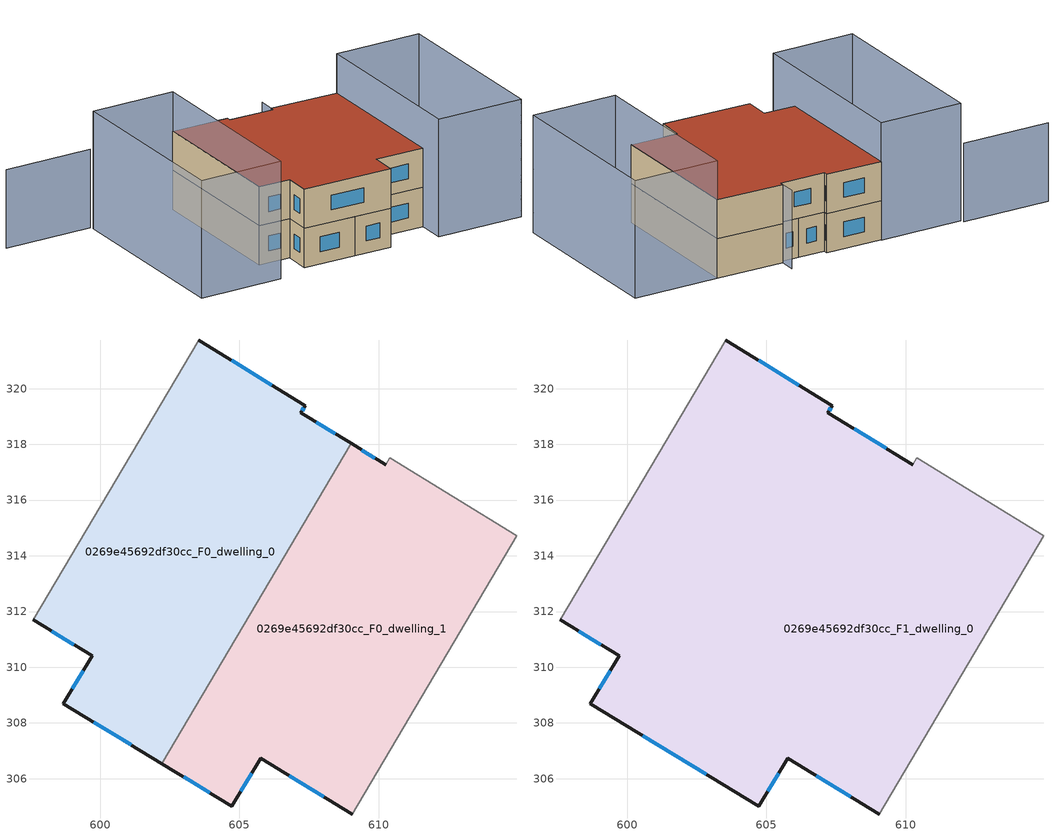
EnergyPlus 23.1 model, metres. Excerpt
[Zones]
0269e45692df30cc_F0_dwelling_0
 floor ground (EU_floor_Construction): 607.36,319.4 607.2,319.13 609.01,318.03 602.22,306.54 598.68,308.69 599.72,310.41 597.6,311.7 603.54,321.75 z0
 wall outside (EU_wall_Construction): 609.01,318.03 607.2,319.13 607.36,319.4 603.54,321.75 / 597.6,311.7 599.72,310.41 598.68,308.69 602.22,306.54 z0:3
 wall adiabatic (EU_wall_Construction): 603.54,321.75 597.6,311.7 z0:3
 wall to 0269e45692df30cc_F0_dwelling_1 (EU_wall_Construction): 602.22,306.54 609.01,318.03 z0:3
 window (EU_Window_Construction): 606.17,320.13 604.73,321.02 / 607.25,319.22 607.31,319.31 / 608.45,318.38 607.77,318.79 / 599.78,308.02 601.12,307.21 / 599.4,309.87 599,309.23 / 598.26,311.3 599.06,310.81 z0.93:2.07
0269e45692df30cc_F0_dwelling_1
 floor ground (EU_floor_Construction): 614.96,314.72 609.06,304.73 605.78,306.73 604.73,305.01 602.22,306.54 609.01,318.03 610.26,317.27 610.41,317.52 z0
 wall outside (EU_wall_Construction): 602.22,306.54 604.73,305.01 605.78,306.73 609.06,304.73 / 610.26,317.27 609.01,318.03 z0:3
 wall adiabatic (EU_wall_Construction): 609.06,304.73 614.96,314.72 610.41,317.52 610.26,317.27 z0:3
 window (EU_Window_Construction): 606.8,306.1 608.03,305.35 / 605.06,305.54 605.45,306.19 / 603,306.06 603.95,305.48 / 609.87,317.51 609.4,317.8 z0.93:2.07
0269e45692df30cc_F1_dwelling_0
 floor to 0269e45692df30cc_F0_dwelling_0 (EU_floor_Construction): 607.36,319.4 607.2,319.13 609.01,318.03 602.22,306.54 598.68,308.69 599.72,310.41 597.6,311.7 603.54,321.75 z3
 floor to 0269e45692df30cc_F0_dwelling_1 (EU_floor_Construction): 614.96,314.72 609.06,304.73 605.78,306.73 604.73,305.01 602.22,306.54 609.01,318.03 610.26,317.27 610.41,317.52 z3
 wall outside (EU_wall_Construction): 597.6,311.7 599.72,310.41 598.68,308.69 604.73,305.01 605.78,306.73 609.06,304.73 / 610.26,317.27 607.2,319.13 607.36,319.4 603.54,321.75 z3:6
 wall adiabatic (EU_wall_Construction): 603.54,321.75 597.6,311.7 / 609.06,304.73 614.96,314.72 610.41,317.52 610.26,317.27 z3:6
 window (EU_Window_Construction): 606.8,306.1 608.03,305.35 / 605.06,305.54 605.45,306.19 / 600.56,307.54 602.85,306.16 / 599.4,309.87 599,309.23 / 598.26,311.3 599.06,310.81 / 606.17,320.13 604.73,321.02 / 607.25,319.22 607.31,319.31 / 609.31,317.85 608.16,318.55 z3.93:5.07
 roof outside (EU_roof_Construction): 609.06,304.73 614.96,314.72 610.41,317.52 610.26,317.27 607.2,319.13 607.36,319.4 603.54,321.75 597.6,311.7 599.72,310.41 598.68,308.69 604.73,305.01 605.78,306.73 z6
shading: 607.97,302.89 614.96,314.72 / 614.96,314.72 620.81,311.27 / 620.81,311.27 613.82,299.43 / 613.82,299.43 607.97,302.89 / 590.49,312.56 597.92,325.09 / 597.92,325.09 603.56,321.74 / 603.56,321.74 596.13,309.21 / 596.13,309.21 590.49,312.56 z0:9; 610.41,317.52 611.04,318.55 / 591.94,328.89 597.95,325.34 z0:6
[Building]
EU S2 Campaign: North Axis=0; Terrain=City; Solar Distribution=FullExterior
[Site:Location]
Montreal-Trudeau.Intl.AP: Latitude=45.4667; Longitude=-73.75; Time Zone=-5; Elevation=36
[SizingPeriod:WeatherFileDays]
AnnualSizingPeriod: Begin Month=1; Begin Day of Month=1; End Month=12; End Day of Month=31; Day of Week for Start Day=Monday; Use Weather File Daylight Saving Period=No; Use Weather File Rain and Snow Indicators=No
[MATERIAL]
EU_InternalMass_Material: Roughness=MediumRough; Thickness=0.1; Conductivity=1; Density=1800; Specific Heat=900; Thermal Absorptance=0.9; Solar Absorptance=0.7; Visible Absorptance=0.7
[MATERIAL:NOMASS] Roughness=MediumRough; Thermal Absorptance=0.9; Solar Absorptance=0.7; Visible Absorptance=0.7
Name | Thermal Resistance
EU_wall_NoMass; EU_floor_NoMass | 1.36485
EU_roof_NoMass | 2.55992
[WINDOWMATERIAL:SIMPLEGLAZINGSYSTEM]
EU_Window_SimpleGlazing: UFactor=3.92339; Solar Heat Gain Coefficient=0.8; Visible Transmittance=0.8
[CONSTRUCTION]
EU_wall_Construction: EU_wall_NoMass
EU_roof_Construction: EU_roof_NoMass
EU_floor_Construction: EU_floor_NoMass
EU_Window_Construction: EU_Window_SimpleGlazing
EU_InternalMass_Construction: EU_InternalMass_Material
[ZONE] Type=1; Multiplier=1; Ceiling Height=autocalculate; Floor Area=autocalculate; Part of Total Floor Area=Yes
Name | Volume
0269e45692df30cc_F0_dwelling_0 | 253.827
0269e45692df30cc_F1_dwelling_0 | 507.667
0269e45692df30cc_F0_dwelling_1 | 253.838
[INTERNALMASS] Construction=EU_InternalMass_Construction
Name | Zone or ZoneList | Surface Area
0269e45692df30cc_F0_dwelling_0_EU_InternalMass | 0269e45692df30cc_F0_dwelling_0 | 84.6098
0269e45692df30cc_F0_dwelling_1_EU_InternalMass | 0269e45692df30cc_F0_dwelling_1 | 84.6125
0269e45692df30cc_F1_dwelling_0_EU_InternalMass | 0269e45692df30cc_F1_dwelling_0 | 169.223
[OTHEREQUIPMENT] Fuel Type=Electricity; Design Level Calculation Method=Watts/Area; Power per Zone Floor Area=1; Fraction Latent=0; Fraction Radiant=0; Fraction Lost=0; Carbon Dioxide Generation Rate=0; EndUse Subcategory=EU_Step8_InternalGains
Name | Zone or ZoneList or Space or SpaceList | Schedule
EU_Step8_InternalGain_0269e45692df30cc_F0_dwelling_0_f000 | 0269e45692df30cc_F0_dwelling_0 | EU_Step8_GainSchedule_0269e45692df30cc_F0_dwelling_0_f000
EU_Step8_InternalGain_0269e45692df30cc_F0_dwelling_1_f000 | 0269e45692df30cc_F0_dwelling_1 | EU_Step8_GainSchedule_0269e45692df30cc_F0_dwelling_1_f000
EU_Step8_InternalGain_0269e45692df30cc_F1_dwelling_0_f000 | 0269e45692df30cc_F1_dwelling_0 | EU_Step8_GainSchedule_0269e45692df30cc_F1_dwelling_0_f000
[ZONEVENTILATION:DESIGNFLOWRATE] Schedule=EU_AlwaysOn; Design Flow Rate Calculation Method=AirChanges/Hour; Air Changes per Hour=0.860309; Ventilation Type=Natural; Fan Pressure Rise=0; Fan Total Efficiency=1; Constant Term Coefficient=1; Temperature Term Coefficient=0; Velocity Term Coefficient=0; Velocity Squared Term Coefficient=0; Minimum Indoor Temperature=-100; Maximum Indoor Temperature=100; Delta Temperature=-100; Minimum Outdoor Temperature=-100; Maximum Outdoor Temperature=100; Maximum Wind Speed=40
Name | Zone or ZoneList or Space or SpaceList
EU_ConstantAir_0269e45692df30cc_F0_dwelling_0 | 0269e45692df30cc_F0_dwelling_0
EU_ConstantAir_0269e45692df30cc_F0_dwelling_1 | 0269e45692df30cc_F0_dwelling_1
EU_ConstantAir_0269e45692df30cc_F1_dwelling_0 | 0269e45692df30cc_F1_dwelling_0
[HVACTEMPLATE:THERMOSTAT] Constant Heating Setpoint=20; Constant Cooling Setpoint=50
EU_HeatOnly_0269e45692df30cc_F0_dwelling_0; EU_HeatOnly_0269e45692df30cc_F0_dwelling_1; EU_HeatOnly_0269e45692df30cc_F1_dwelling_0
[HVACTEMPLATE:ZONE:IDEALLOADSAIRSYSTEM] System Availability Schedule=EU_AlwaysOn; Maximum Heating Supply Air Temperature=50; Minimum Cooling Supply Air Temperature=13; Maximum Heating Supply Air Humidity Ratio=0.0156; Minimum Cooling Supply Air Humidity Ratio=0.0077; Heating Limit=NoLimit; Cooling Limit=NoLimit; Heating Availability Schedule=EU_AlwaysOn; Cooling Availability Schedule=EU_CoolingOff; Dehumidification Control Type=ConstantSensibleHeatRatio; Cooling Sensible Heat Ratio=0.7; Dehumidification Setpoint=60; Humidification Control Type=None; Humidification Setpoint=30; Outdoor Air Method=None; Outdoor Air Flow Rate per Person=0.00944; Outdoor Air Flow Rate per Zone Floor Area=0; Outdoor Air Flow Rate per Zone=0; Demand Controlled Ventilation Type=None; Outdoor Air Economizer Type=NoEconomizer; Heat Recovery Type=None; Sensible Heat Recovery Effectiveness=0.7; Latent Heat Recovery Effectiveness=0.65
Name | Template Thermostat
0269e45692df30cc_F0_dwelling_0 | EU_HeatOnly_0269e45692df30cc_F0_dwelling_0
0269e45692df30cc_F0_dwelling_1 | EU_HeatOnly_0269e45692df30cc_F0_dwelling_1
0269e45692df30cc_F1_dwelling_0 | EU_HeatOnly_0269e45692df30cc_F1_dwelling_0
[SIZING:ZONE] Zone Cooling Design Supply Air Temperature Input Method=SupplyAirTemperature; Zone Cooling Design Supply Air Temperature=13; Zone Heating Design Supply Air Temperature Input Method=SupplyAirTemperature; Zone Heating Design Supply Air Temperature=50; Zone Cooling Design Supply Air Humidity Ratio=0.008; Zone Heating Design Supply Air Humidity Ratio=0.008; Cooling Design Air Flow Method=DesignDay; Cooling Design Air Flow Rate=0; Cooling Minimum Air Flow per Zone Floor Area=0.000762; Cooling Minimum Air Flow=0; Cooling Minimum Air Flow Fraction=0.2; Heating Design Air Flow Method=DesignDay; Heating Design Air Flow Rate=0; Heating Maximum Air Flow per Zone Floor Area=0.002032; Heating Maximum Air Flow=0.141576; Heating Maximum Air Flow Fraction=0.3; Account for Dedicated Outdoor Air System=No; Dedicated Outdoor Air System Control Strategy=NeutralSupplyAir; Dedicated Outdoor Air Low Setpoint Temperature for Design=autosize; Dedicated Outdoor Air High Setpoint Temperature for Design=autosize; Zone Load Sizing Method=Sensible Load Only No Latent Load; Zone Latent Cooling Design Supply Air Humidity Ratio Input Method=HumidityRatioDifference; Zone Cooling Design Supply Air Humidity Ratio Difference=0.005; Zone Latent Heating Design Supply Air Humidity Ratio Input Method=HumidityRatioDifference; Zone Humidification Design Supply Air Humidity Ratio Difference=0.005
0269e45692df30cc_F0_dwelling_0; 0269e45692df30cc_F0_dwelling_1; 0269e45692df30cc_F1_dwelling_0
[SCHEDULE:CONSTANT]
Name | Hourly Value
EU_AlwaysOn | 1
EU_CoolingOff | 0
[SCHEDULE:FILE] Column Number=1; Rows to Skip at Top=0; Number of Hours of Data=8760; Column Separator=Comma; Interpolate to Timestep=No; Minutes per Item=60; Adjust Schedule for Daylight Savings=Yes
Name | File
EU_Step8_GainSchedule_0269e45692df30cc_F0_dwelling_0_f000 | ../../schedules/0269e45692df30cc/0269e45692df30cc_F0_dwelling_0_f000_gain.csv
EU_Step8_GainSchedule_0269e45692df30cc_F0_dwelling_1_f000 | ../../schedules/0269e45692df30cc/0269e45692df30cc_F0_dwelling_1_f000_gain.csv
EU_Step8_GainSchedule_0269e45692df30cc_F1_dwelling_0_f000 | ../../schedules/0269e45692df30cc/0269e45692df30cc_F1_dwelling_0_f000_gain.csv
